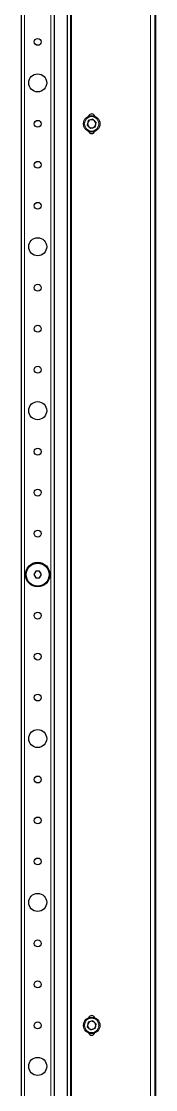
# Model space of a CAD drawing. Header units: millimetres. Extents: x -1414 to 3358, y -1920 to 1219.
# Drawn here: x -450 to -368, y -535 to 116 of the extents above; entities that cross this region are included whole.
import ezdxf

# ---------------------------------------------------------------- set-up
doc = ezdxf.new("R2010")
doc.units = ezdxf.units.MM

msp = doc.modelspace()

# ---------------------------------------------------------------- linework, layer by layer
at = {"color": 7, "linetype": 'Continuous', "lineweight": 25}
for p, q in [((-421.94, 720.28), (-421.94, -1162.72)), ((-419.94, 720.28), (-419.94, -1162.72)), ((-368.44, 710.57), (-368.44, -1153)), ((-449.94, 696.28), (-449.94, -1138.72)), ((-429.94, 696.28), (-429.94, -1138.72)), ((-409.04, 55.78), (-409.72, 52.97)), ((-407.62, 50.97), (-409.72, 52.97)), ((-406.26, 56.6), (-409.04, 55.78)), ((-406.26, 56.6), (-404.16, 54.6)), ((-404.84, 51.78), (-404.16, 54.6)), ((-404.84, 51.78), (-407.62, 50.97)), ((-441.09, -219.22), (-442.25, -221.22)), ((-442.25, -221.22), (-441.09, -223.22)), ((-438.78, -219.22), (-441.09, -219.22)), ((-437.63, -221.22), (-438.78, -219.22)), ((-438.78, -223.22), (-437.63, -221.22)), ((-441.09, -223.22), (-438.78, -223.22)), ((-409.04, -494.22), (-409.72, -497.03)), ((-406.26, -493.4), (-409.04, -494.22)), ((-406.26, -493.4), (-404.16, -495.4)), ((-407.62, -499.03), (-409.72, -497.03)), ((-404.84, -498.22), (-407.62, -499.03)), ((-404.84, -498.22), (-404.16, -495.4))]:
    msp.add_line(p, q, dxfattribs=at)
at = {"color": 8, "linetype": 'Continuous', "lineweight": 18}
for p, q in [((-419.34, -1162.72), (-419.34, 720.28)), ((-367.84, -1154.04), (-367.84, 711.61)), ((-371.04, 706.07), (-371.04, -1148.5)), ((-447.94, 696.28), (-447.94, -1138.72)), ((-431.94, 696.28), (-431.94, -1138.72))]:
    msp.add_line(p, q, dxfattribs=at)
at = {"color": 7, "linetype": 'Continuous', "lineweight": 25}
for centre, radius in [((-439.94, 103.78), 2.1), ((-439.94, 78.78), 5.5), ((-406.94, 53.78), 5), ((-439.94, 53.78), 2.1), ((-439.94, 28.78), 2.1), ((-439.94, 3.78), 2.1), ((-439.94, -21.22), 5.5), ((-439.94, -46.22), 2.1), ((-439.94, -71.22), 2.1), ((-439.94, -96.22), 2.1), ((-439.94, -121.22), 5.5), ((-439.94, -146.22), 2.1), ((-439.94, -171.22), 2.1), ((-439.94, -196.22), 2.1), ((-439.94, -221.22), 7.5), ((-439.94, -221.22), 7), ((-439.94, -246.22), 2.1), ((-439.94, -271.22), 2.1), ((-439.94, -296.22), 2.1), ((-439.94, -321.22), 5.5), ((-439.94, -346.22), 2.1), ((-439.94, -371.22), 2.1), ((-439.94, -396.22), 2.1), ((-439.94, -421.22), 5.5), ((-439.94, -446.22), 2.1), ((-439.94, -471.22), 2.1), ((-439.94, -496.22), 2.1), ((-406.94, -496.22), 5), ((-439.94, -521.22), 5.5)]:
    msp.add_circle(centre, radius, dxfattribs=at)
at = {"color": 8, "linetype": 'Continuous', "lineweight": 18}
for centre in [(-406.94, 53.78), (-406.94, -496.22)]:
    msp.add_circle(centre, 4.4, dxfattribs=at)
at = {"color": 7, "linetype": 'Continuous', "lineweight": 25}
for centre, radius, start, end in [((-406.94, 57.78), 2, 18.20996, 161.79004), ((-406.94, 53.78), 2.51, 166.35345, 226.35345), ((-406.94, 53.78), 2.51, 106.35345, 166.35345), ((-406.94, 53.78), 2.51, 46.35345, 106.35345), ((-406.94, 53.78), 2.51, 286.35345, 346.35345), ((-406.94, 53.78), 2.51, 346.35345, 46.35345), ((-406.94, 49.78), 2, 198.20996, 341.79004), ((-406.94, 53.78), 2.51, 226.35345, 286.35345), ((-406.94, -496.22), 2.51, 106.35345, 166.35345), ((-406.94, -492.22), 2, 18.20996, 161.79004), ((-406.94, -496.22), 2.51, 46.35345, 106.35345), ((-406.94, -496.22), 2.51, 346.35345, 46.35345), ((-406.94, -496.22), 2.51, 166.35345, 226.35345), ((-406.94, -500.22), 2, 198.20996, 341.79004), ((-406.94, -496.22), 2.51, 226.35345, 286.35345), ((-406.94, -496.22), 2.51, 286.35345, 346.35345)]:
    msp.add_arc(centre, radius, start, end, dxfattribs=at)

doc.saveas('drawing.dxf')
